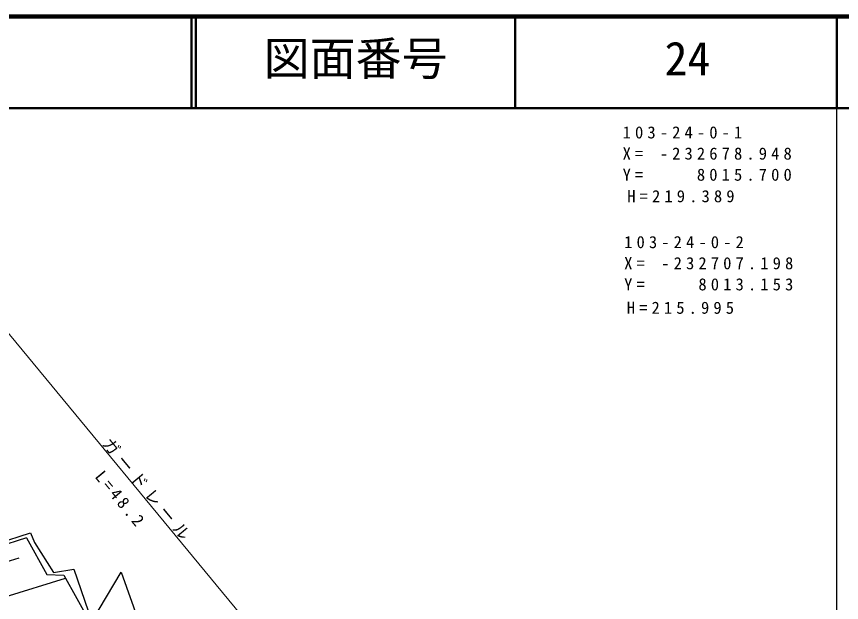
# Model space of a CAD drawing. Units: millimetres, scale not verified. Extents: x 40000 to 680000, y 20000 to 380000.
# Drawn here: x 489710 to 579500, y 316170 to 380000 of the extents above; entities that cross this region are included whole.
import ezdxf
from ezdxf.enums import TextEntityAlignment as Align

# ---------------------------------------------------------------- set-up
doc = ezdxf.new("R2010")
doc.units = ezdxf.units.MM
doc.header["$LTSCALE"] = 1000
for name, color, linetype, lineweight in [('M-BGD', 7, 'Continuous', 25), ('M-BMK-ROW', 30, 'Continuous', 25), ('M-BMK-SRVR', 3, 'Continuous', 25), ('M-STR-HTXT', 7, 'Continuous', 13), ('M-TTL', 2, 'Continuous', 140), ('M-TTL-BAND', 7, 'Continuous', 25), ('M-TTL-LINE', 7, 'Continuous', 50)]:
    doc.layers.add(name, color=color, linetype=linetype, lineweight=lineweight)
doc.layers.add('M-TTL-TXT', color=7, linetype='Continuous')
doc.styles.add('ＭＳ ゴシック', font='')
doc.styles.get('ＭＳ ゴシック').set_extended_font_data('MS Gothic')

msp = doc.modelspace()

# ---------------------------------------------------------------- linework, layer by layer
at = {"layer": 'M-BGD'}
for p, q in [((490805, 323210), (486893, 321945)), ((490805, 323210), (492997, 319220)), ((487427, 320231), (489996, 321031)), ((488495, 316803), (495032, 318839)), ((492997, 319220), (494851, 319164)), ((494851, 319164), (497996, 313516))]:
    msp.add_line(p, q, dxfattribs=at)
at = {"layer": 'M-BMK-ROW'}
for p, q in [((486938, 322395), (491220, 323753)), ((491220, 323753), (491652, 322689)), ((491652, 322689), (493723, 319437)), ((493723, 319437), (495967, 319811)), ((495967, 319811), (497895, 314086)), ((497895, 314086), (501118, 319466)), ((501118, 319466), (504983, 308632))]:
    msp.add_line(p, q, dxfattribs=at)
at = {"layer": 'M-STR-HTXT'}
msp.add_line((487713, 346825), (517667, 310570), dxfattribs=at)
at = {"layer": 'M-TTL'}
msp.add_line((680000, 380000), (40000, 380000), dxfattribs=at)
at = {"layer": 'M-TTL-BAND'}
msp.add_line((579000, 20000), (579000, 370000), dxfattribs=at)
at = {"layer": 'M-TTL-LINE'}
for p, q in [((508746, 380000), (508746, 370000)), ((509246, 380000), (509246, 370000)), ((543996, 380000), (543996, 370000)), ((579000, 380000), (579000, 370000)), ((40000, 370000), (680000, 370000))]:
    msp.add_line(p, q, dxfattribs=at)

# ---------------------------------------------------------------- texts
at = {"layer": 'M-BMK-SRVR', "char_height": 1320, "attachment_point": 7, "style": 'ＭＳ ゴシック'}
for s, insert in [('\\T1.5;103-24-0-1', (555681, 366695)), ('\\T1.5;X=\\~-232678.948', (555679, 364390)), ('\\T1.5;Y=\\~\\~\\~\\~8015.700', (555679, 362090)), ('\\T1.5;H=219.389', (556186, 359745)), ('\\T1.5;103-24-0-2', (555846, 354746)), ('\\T1.5;X=\\~-232707.198', (555846, 352446)), ('\\T1.5;Y=\\~\\~\\~\\~8013.153', (555846, 350146)), ('\\T1.5;H=215.995', (556130, 347596))]:
    msp.add_mtext(s, dxfattribs=dict(at, insert=insert))
at = {"layer": 'M-STR-HTXT', "char_height": 1320, "attachment_point": 7, "rotation": 309.6, "style": 'ＭＳ ゴシック'}
for s, insert in [('\\T1.33;ガードレール', (498894, 333393)), ('\\T1.39;L=48.2', (498149, 329838))]:
    msp.add_mtext(s, dxfattribs=dict(at, insert=insert))
at = {"layer": 'M-TTL-TXT', "style": 'ＭＳ ゴシック'}
for s, p in [('図面番号', (516621, 372500)), ('24', (560246, 372500))]:
    msp.add_text(s, height=3666, dxfattribs=at).set_placement(p, align=Align.BOTTOM_LEFT)

doc.saveas('drawing.dxf')
